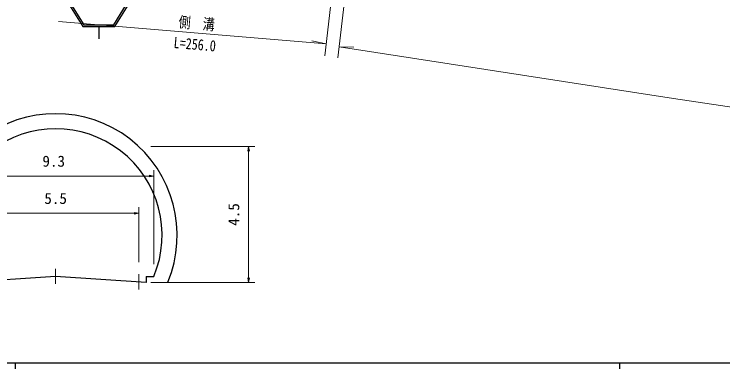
# Model space of a CAD drawing. Units: millimetres at full size, sheet at 1:1000, with parts at other scales. Extents: x 40000 to 680000, y 20000 to 380000.
# Drawn here: x 267848 to 385118, y 204000 to 262702 of the extents above; entities that cross this region are included whole.
import ezdxf
from ezdxf.enums import TextEntityAlignment as Align

# ---------------------------------------------------------------- set-up
doc = ezdxf.new("R2010")
doc.units = ezdxf.units.MM
doc.header["$LTSCALE"] = 1000
doc.linetypes.add('CHAIN', pattern=[18.5, 12, -1.5, 3.5, -1.5])
for name, color, linetype, lineweight in [('M-BGD', 7, 'Continuous', 25), ('M-BMK', 2, 'CHAIN', 13), ('M-STR-HTXT', 7, 'Continuous', 13), ('M-STR-STRC', 7, 'Continuous', 25), ('M-TTL-BAND', 7, 'Continuous', 25)]:
    doc.layers.add(name, color=color, linetype=linetype, lineweight=lineweight)
doc.styles.add('ＭＳ ゴシック', font='')
doc.styles.get('ＭＳ ゴシック').set_extended_font_data('MS Gothic')

# ---------------------------------------------------------------- blocks, each defined once
blk = doc.blocks.new('open_arrow')
at = {"color": 0, "linetype": 'Continuous', "lineweight": -2}
blk.add_lwpolyline([(7.5, 1.25), (0, 0), (7.5, -1.25)], dxfattribs=at)

msp = doc.modelspace()

# ---------------------------------------------------------------- linework, layer by layer
at = {"layer": 'M-BGD'}
for q in [(289709, 218299), (290959, 219299)]:
    msp.add_line((289709, 219299), q, dxfattribs=at)
msp.add_lwpolyline([(289709, 218299), (274709, 219299), (259709, 218299)], dxfattribs=at)
for radius, start, end in [(20120, 337.31313, 202.68687), (17620, 337.25749, 202.74251)]:
    msp.add_arc((274709, 226110), radius, start, end, dxfattribs=at)
at = {"layer": 'M-BMK'}
for p, q in [((274709, 220547), (274709, 218050)), ((288459, 219641), (288459, 217138))]:
    msp.add_line(p, q, dxfattribs=at)
at = {"layer": 'M-STR-HTXT'}
for p, q in [((319244, 255780), (325186, 305730)), ((321411, 255473), (327231, 305707)), ((319481, 257767), (275195, 261508)), ((319481, 257767), (317087, 258312)), ((321623, 257299), (324078, 257266)), ((290459, 240799), (307647, 240799)), ((306647, 218299), (306647, 240799)), ((290959, 221299), (290959, 236906)), ((258459, 235906), (290959, 235906)), ((288459, 221641), (288459, 230744)), ((260959, 229744), (288459, 229744)), ((290459, 218299), (307647, 218299))]:
    msp.add_line(p, q, dxfattribs=at)
msp.add_lwpolyline([(321623, 257299), (376950, 248765), (408071, 244107), (452602, 237349), (488214, 231871)], dxfattribs=at)
at = {"layer": 'M-STR-STRC'}
for p, q in [((276456, 265137), (279220, 260637)), ((276808, 265137), (279388, 260937)), ((284324, 260937), (286904, 265137)), ((284492, 260637), (287256, 265137)), ((279220, 260637), (284492, 260637)), ((279388, 260937), (284324, 260937)), ((281856, 260637), (281856, 258637))]:
    msp.add_line(p, q, dxfattribs=at)
at = {"layer": 'M-TTL-BAND'}
for p, q in [((40000, 205000), (579000, 205000)), ((268000, 205000), (268000, 204000)), ((368000, 205000), (368000, 204000))]:
    msp.add_line(p, q, dxfattribs=at)

# ---------------------------------------------------------------- block references
at = {"layer": 'M-STR-HTXT', "xscale": 100, "yscale": 100}
for p, rotation in [((306647, 240799), 270), ((290959, 235906), 180), ((288459, 229744), 180), ((306647, 218299), 90)]:
    msp.add_blockref('open_arrow', p, dxfattribs=dict(at, rotation=rotation))

# ---------------------------------------------------------------- texts
at = {"layer": 'M-STR-HTXT', "style": 'ＭＳ ゴシック', "width": 0.8}
for s, p in [('側\u3000溝', (297931, 259736)), ('L=256.0', (297616, 256268))]:
    msp.add_text(s, height=1833, rotation=355.172, dxfattribs=at).set_placement(p, align=Align.BOTTOM_CENTER)
at = {"layer": 'M-STR-HTXT', "style": 'ＭＳ ゴシック'}
for s, p in [('9.3', (274392, 236906)), ('5.5', (274709, 230744))]:
    msp.add_text(s, height=1833, dxfattribs=at).set_placement(p, align=Align.BOTTOM_CENTER)
msp.add_text('4.5', height=1833, rotation=90, dxfattribs=at).set_placement((305647, 229549), align=Align.BOTTOM_CENTER)

doc.saveas('drawing.dxf')
